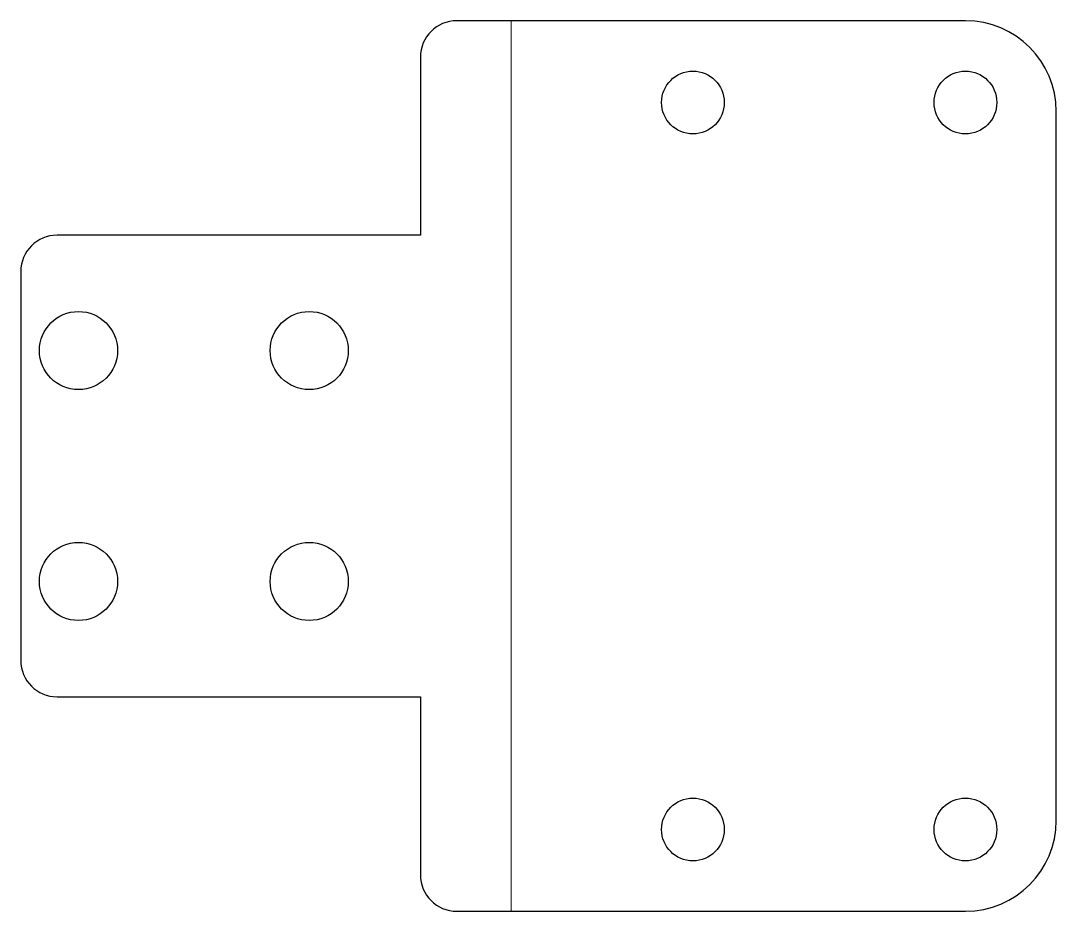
# Model space of a CAD drawing. Header units: millimetres. Extents: x 0 to 57, y -11.8 to 37.2.
import ezdxf

# ---------------------------------------------------------------- set-up
doc = ezdxf.new("R2010")
doc.units = ezdxf.units.MM

msp = doc.modelspace()

# ---------------------------------------------------------------- linework, layer by layer
at = {"color": 7, "linetype": 'Continuous', "lineweight": 25}
for p, q in [((52, 37.2), (24, 37.2)), ((22, 35.2), (22, 25.4)), ((57, -6.8), (57, 32.2)), ((22, 25.4), (2, 25.4)), ((0, 23.4), (0, 2)), ((2, 0), (22, 0)), ((22, 0), (22, -9.8)), ((24, -11.8), (52, -11.8))]:
    msp.add_line(p, q, dxfattribs=at)
at = {"color": 8, "linetype": 'Continuous', "lineweight": 0}
msp.add_line((27, -11.8), (27, 37.2), dxfattribs=at)
at = {"color": 7, "linetype": 'Continuous', "lineweight": 25}
for centre, radius in [((37, 32.7), 1.725), ((52, 32.7), 1.725), ((3.18, 19.05), 2.15), ((15.88, 19.05), 2.15), ((3.18, 6.35), 2.15), ((15.88, 6.35), 2.15), ((37, -7.3), 1.725), ((52, -7.3), 1.725)]:
    msp.add_circle(centre, radius, dxfattribs=at)
for centre, radius, start, end in [((24, 35.2), 2, 90, 180), ((52, 32.2), 5, 0, 90), ((2, 23.4), 2, 90, 180), ((2, 2), 2, 180, 270), ((52, -6.8), 5, 270, 0), ((24, -9.8), 2, 180, 270)]:
    msp.add_arc(centre, radius, start, end, dxfattribs=at)

doc.saveas('drawing.dxf')
